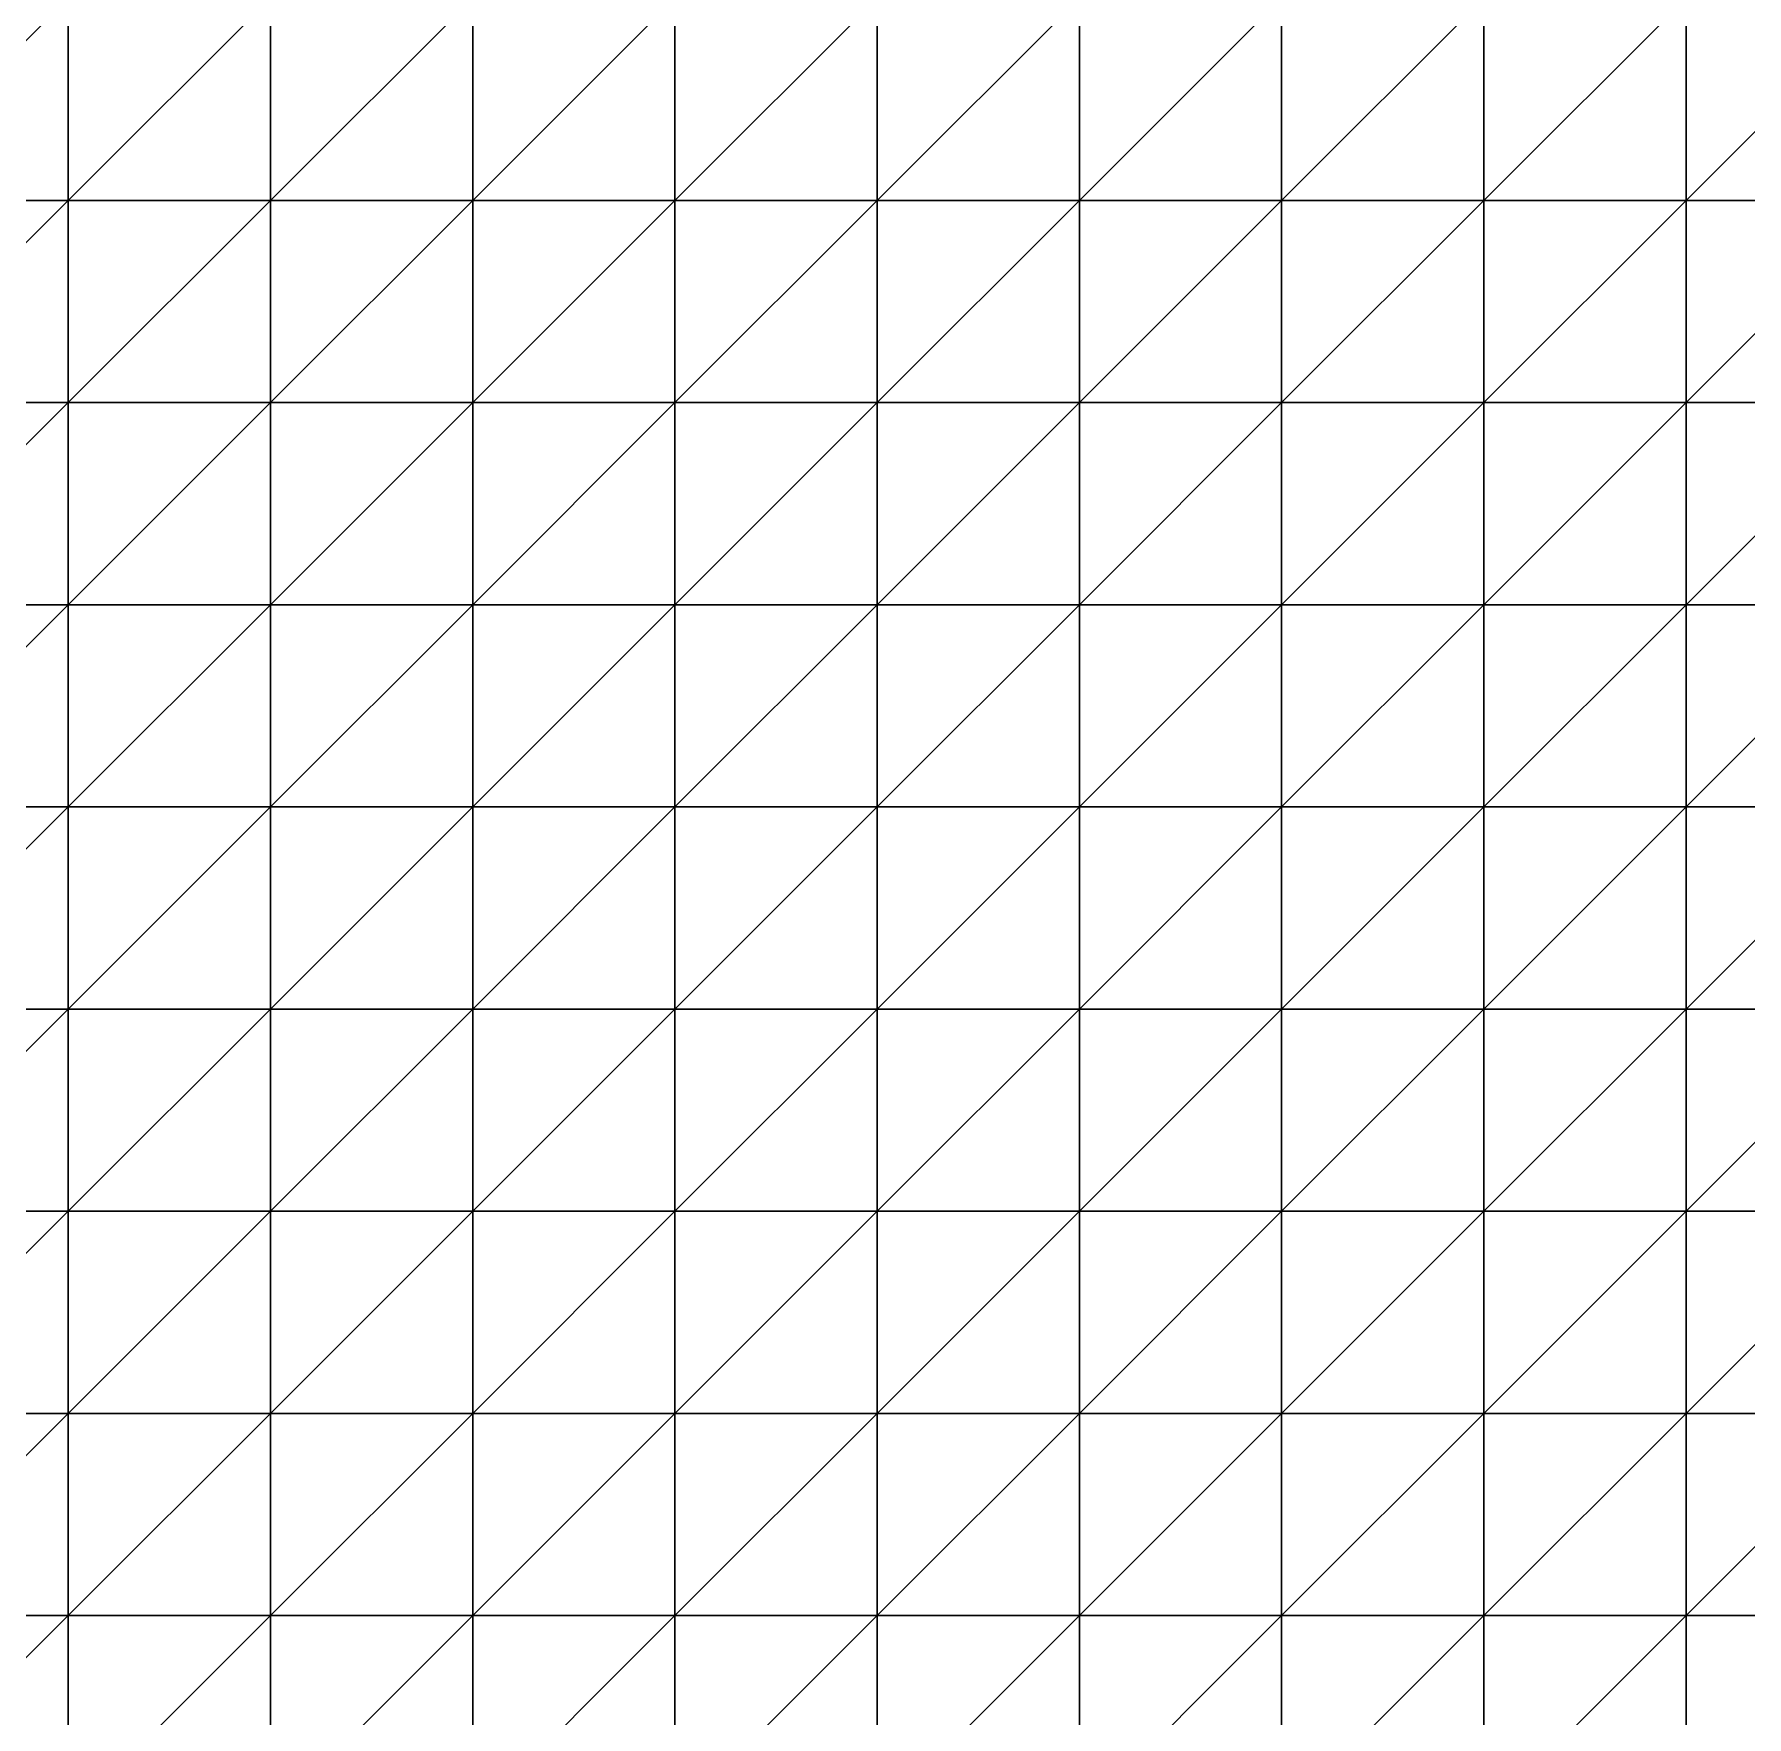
# Model space of a CAD drawing. Extents: x 292020 to 295740, y 4557680 to 4560040.
# Drawn here: x 293956.6 to 294126, y 4558790 to 4558956.4 of the extents above; entities that cross this region are included whole.
import ezdxf

# ---------------------------------------------------------------- set-up
doc = ezdxf.new("R2010")
doc.units = 0
doc.layers.add('RUN201_4_-_RUN201_NODOMAIN5_20X', color=7, linetype='CONTINUOUS')

msp = doc.modelspace()

# ---------------------------------------------------------------- linework, layer by layer
at = {"layer": 'RUN201_4_-_RUN201_NODOMAIN5_20X'}
for points in [[(293940, 4558960, 1800), (293940, 4558940, 1800), (293960, 4558960, 1800)], [(293960, 4558960, 1800), (293940, 4558940, 1800), (293960, 4558940, 1800)], [(293960, 4558960, 1940), (293940, 4558940, 1940), (293940, 4558960, 1940)], [(293960, 4558940, 1940), (293940, 4558940, 1940), (293960, 4558960, 1940)], [(293960, 4558960, 1800), (293960, 4558940, 1800), (293980, 4558960, 1800)], [(293980, 4558960, 1800), (293960, 4558940, 1800), (293980, 4558940, 1800)], [(293980, 4558960, 1940), (293960, 4558940, 1940), (293960, 4558960, 1940)], [(293980, 4558940, 1940), (293960, 4558940, 1940), (293980, 4558960, 1940)], [(293980, 4558960, 1800), (293980, 4558940, 1800), (294000, 4558960, 1800)], [(294000, 4558960, 1800), (293980, 4558940, 1800), (294000, 4558940, 1800)], [(294000, 4558960, 1940), (293980, 4558940, 1940), (293980, 4558960, 1940)], [(294000, 4558940, 1940), (293980, 4558940, 1940), (294000, 4558960, 1940)], [(294000, 4558960, 1800), (294000, 4558940, 1800), (294020, 4558960, 1800)], [(294020, 4558960, 1800), (294000, 4558940, 1800), (294020, 4558940, 1800)], [(294020, 4558960, 1940), (294000, 4558940, 1940), (294000, 4558960, 1940)], [(294020, 4558940, 1940), (294000, 4558940, 1940), (294020, 4558960, 1940)], [(294020, 4558960, 1800), (294020, 4558940, 1800), (294040, 4558960, 1800)], [(294040, 4558960, 1800), (294020, 4558940, 1800), (294040, 4558940, 1800)], [(294040, 4558960, 1940), (294020, 4558940, 1940), (294020, 4558960, 1940)], [(294040, 4558940, 1940), (294020, 4558940, 1940), (294040, 4558960, 1940)], [(294040, 4558960, 1800), (294040, 4558940, 1800), (294060, 4558960, 1800)], [(294060, 4558960, 1800), (294040, 4558940, 1800), (294060, 4558940, 1800)], [(294060, 4558960, 1940), (294040, 4558940, 1940), (294040, 4558960, 1940)], [(294060, 4558940, 1940), (294040, 4558940, 1940), (294060, 4558960, 1940)], [(294060, 4558960, 1800), (294060, 4558940, 1800), (294080, 4558960, 1800)], [(294080, 4558960, 1800), (294060, 4558940, 1800), (294080, 4558940, 1800)], [(294080, 4558960, 1940), (294060, 4558940, 1940), (294060, 4558960, 1940)], [(294080, 4558940, 1940), (294060, 4558940, 1940), (294080, 4558960, 1940)], [(294080, 4558960, 1800), (294080, 4558940, 1800), (294100, 4558960, 1800)], [(294100, 4558960, 1800), (294080, 4558940, 1800), (294100, 4558940, 1800)], [(294100, 4558960, 1940), (294080, 4558940, 1940), (294080, 4558960, 1940)], [(294100, 4558940, 1940), (294080, 4558940, 1940), (294100, 4558960, 1940)], [(294100, 4558960, 1800), (294100, 4558940, 1800), (294120, 4558960, 1800)], [(294120, 4558960, 1800), (294100, 4558940, 1800), (294120, 4558940, 1800)], [(294120, 4558960, 1940), (294100, 4558940, 1940), (294100, 4558960, 1940)], [(294120, 4558940, 1940), (294100, 4558940, 1940), (294120, 4558960, 1940)], [(294120, 4558960, 1800), (294120, 4558940, 1800), (294140, 4558960, 1800)], [(294140, 4558960, 1800), (294120, 4558940, 1800), (294140, 4558940, 1800)], [(294140, 4558960, 1940), (294120, 4558940, 1940), (294120, 4558960, 1940)], [(294140, 4558940, 1940), (294120, 4558940, 1940), (294140, 4558960, 1940)], [(293940, 4558940, 1800), (293940, 4558920, 1800), (293960, 4558940, 1800)], [(293960, 4558940, 1800), (293940, 4558920, 1800), (293960, 4558920, 1800)], [(293960, 4558940, 1940), (293940, 4558920, 1940), (293940, 4558940, 1940)], [(293960, 4558920, 1940), (293940, 4558920, 1940), (293960, 4558940, 1940)], [(293960, 4558940, 1800), (293960, 4558920, 1800), (293980, 4558940, 1800)], [(293980, 4558940, 1800), (293960, 4558920, 1800), (293980, 4558920, 1800)], [(293980, 4558940, 1940), (293960, 4558920, 1940), (293960, 4558940, 1940)], [(293980, 4558920, 1940), (293960, 4558920, 1940), (293980, 4558940, 1940)], [(293980, 4558940, 1800), (293980, 4558920, 1800), (294000, 4558940, 1800)], [(294000, 4558940, 1800), (293980, 4558920, 1800), (294000, 4558920, 1800)], [(294000, 4558940, 1940), (293980, 4558920, 1940), (293980, 4558940, 1940)], [(294000, 4558920, 1940), (293980, 4558920, 1940), (294000, 4558940, 1940)], [(294000, 4558940, 1800), (294000, 4558920, 1800), (294020, 4558940, 1800)], [(294020, 4558940, 1800), (294000, 4558920, 1800), (294020, 4558920, 1800)], [(294020, 4558940, 1940), (294000, 4558920, 1940), (294000, 4558940, 1940)], [(294020, 4558920, 1940), (294000, 4558920, 1940), (294020, 4558940, 1940)], [(294020, 4558920, 1800), (294020, 4558920, 1820), (294020, 4558940, 1800)], [(294020, 4558940, 1800), (294020, 4558920, 1820), (294020, 4558940, 1820)], [(294020, 4558940, 1800), (294020, 4558940, 1820), (294040, 4558940, 1800)], [(294040, 4558940, 1800), (294020, 4558940, 1820), (294040, 4558940, 1820)], [(294020, 4558940, 1820), (294020, 4558920, 1820), (294040, 4558940, 1820)], [(294040, 4558940, 1820), (294020, 4558920, 1820), (294040, 4558920, 1820)], [(294040, 4558940, 1940), (294020, 4558920, 1940), (294020, 4558940, 1940)], [(294040, 4558920, 1940), (294020, 4558920, 1940), (294040, 4558940, 1940)], [(294040, 4558940, 1800), (294040, 4558920, 1800), (294060, 4558940, 1800)], [(294060, 4558940, 1800), (294040, 4558920, 1800), (294060, 4558920, 1800)], [(294040, 4558940, 1800), (294040, 4558920, 1820), (294040, 4558920, 1800)], [(294040, 4558940, 1820), (294040, 4558920, 1820), (294040, 4558940, 1800)], [(294060, 4558940, 1940), (294040, 4558920, 1940), (294040, 4558940, 1940)], [(294060, 4558920, 1940), (294040, 4558920, 1940), (294060, 4558940, 1940)], [(294060, 4558940, 1800), (294060, 4558920, 1800), (294080, 4558940, 1800)], [(294080, 4558940, 1800), (294060, 4558920, 1800), (294080, 4558920, 1800)], [(294080, 4558940, 1940), (294060, 4558920, 1940), (294060, 4558940, 1940)], [(294080, 4558920, 1940), (294060, 4558920, 1940), (294080, 4558940, 1940)], [(294080, 4558920, 1800), (294080, 4558920, 1820), (294080, 4558940, 1800)], [(294080, 4558940, 1800), (294080, 4558920, 1820), (294080, 4558940, 1820)], [(294080, 4558940, 1800), (294080, 4558940, 1820), (294100, 4558940, 1800)], [(294100, 4558940, 1800), (294080, 4558940, 1820), (294100, 4558940, 1820)], [(294080, 4558940, 1820), (294080, 4558920, 1820), (294100, 4558940, 1820)], [(294100, 4558940, 1820), (294080, 4558920, 1820), (294100, 4558920, 1820)], [(294100, 4558940, 1940), (294080, 4558920, 1940), (294080, 4558940, 1940)], [(294100, 4558920, 1940), (294080, 4558920, 1940), (294100, 4558940, 1940)], [(294100, 4558940, 1800), (294100, 4558920, 1800), (294120, 4558940, 1800)], [(294120, 4558940, 1800), (294100, 4558920, 1800), (294120, 4558920, 1800)], [(294100, 4558940, 1800), (294100, 4558920, 1820), (294100, 4558920, 1800)], [(294100, 4558940, 1820), (294100, 4558920, 1820), (294100, 4558940, 1800)], [(294120, 4558940, 1940), (294100, 4558920, 1940), (294100, 4558940, 1940)], [(294120, 4558920, 1940), (294100, 4558920, 1940), (294120, 4558940, 1940)], [(294120, 4558940, 1800), (294120, 4558920, 1800), (294140, 4558940, 1800)], [(294140, 4558940, 1800), (294120, 4558920, 1800), (294140, 4558920, 1800)], [(294140, 4558940, 1940), (294120, 4558920, 1940), (294120, 4558940, 1940)], [(294140, 4558920, 1940), (294120, 4558920, 1940), (294140, 4558940, 1940)], [(293940, 4558920, 1780), (293940, 4558900, 1780), (293960, 4558920, 1780)], [(293960, 4558920, 1780), (293940, 4558900, 1780), (293960, 4558900, 1780)], [(293960, 4558920, 1780), (293940, 4558920, 1800), (293940, 4558920, 1780)], [(293960, 4558920, 1800), (293940, 4558920, 1800), (293960, 4558920, 1780)], [(293960, 4558920, 1940), (293940, 4558900, 1940), (293940, 4558920, 1940)], [(293960, 4558900, 1940), (293940, 4558900, 1940), (293960, 4558920, 1940)], [(293960, 4558920, 1780), (293960, 4558900, 1780), (293980, 4558920, 1780)], [(293980, 4558920, 1780), (293960, 4558900, 1780), (293980, 4558900, 1780)], [(293980, 4558920, 1780), (293960, 4558920, 1800), (293960, 4558920, 1780)], [(293980, 4558920, 1800), (293960, 4558920, 1800), (293980, 4558920, 1780)], [(293980, 4558920, 1940), (293960, 4558900, 1940), (293960, 4558920, 1940)], [(293980, 4558900, 1940), (293960, 4558900, 1940), (293980, 4558920, 1940)], [(293980, 4558900, 1780), (293980, 4558900, 1800), (293980, 4558920, 1780)], [(293980, 4558920, 1780), (293980, 4558900, 1800), (293980, 4558920, 1800)], [(293980, 4558920, 1800), (293980, 4558900, 1800), (294000, 4558920, 1800)], [(294000, 4558920, 1800), (293980, 4558900, 1800), (294000, 4558900, 1800)], [(294000, 4558920, 1940), (293980, 4558900, 1940), (293980, 4558920, 1940)], [(294000, 4558900, 1940), (293980, 4558900, 1940), (294000, 4558920, 1940)], [(294000, 4558920, 1800), (294000, 4558900, 1800), (294020, 4558920, 1800)], [(294020, 4558920, 1800), (294000, 4558900, 1800), (294020, 4558900, 1800)], [(294020, 4558920, 1940), (294000, 4558900, 1940), (294000, 4558920, 1940)], [(294020, 4558900, 1940), (294000, 4558900, 1940), (294020, 4558920, 1940)], [(294020, 4558920, 1800), (294020, 4558900, 1800), (294040, 4558920, 1800)], [(294040, 4558920, 1800), (294020, 4558900, 1800), (294040, 4558900, 1800)], [(294040, 4558920, 1800), (294020, 4558920, 1820), (294020, 4558920, 1800)], [(294040, 4558920, 1820), (294020, 4558920, 1820), (294040, 4558920, 1800)], [(294040, 4558920, 1940), (294020, 4558900, 1940), (294020, 4558920, 1940)], [(294040, 4558900, 1940), (294020, 4558900, 1940), (294040, 4558920, 1940)], [(294040, 4558920, 1800), (294040, 4558900, 1800), (294060, 4558920, 1800)], [(294060, 4558920, 1800), (294040, 4558900, 1800), (294060, 4558900, 1800)], [(294060, 4558920, 1940), (294040, 4558900, 1940), (294040, 4558920, 1940)], [(294060, 4558900, 1940), (294040, 4558900, 1940), (294060, 4558920, 1940)], [(294060, 4558920, 1800), (294060, 4558900, 1800), (294080, 4558920, 1800)], [(294080, 4558920, 1800), (294060, 4558900, 1800), (294080, 4558900, 1800)], [(294080, 4558920, 1940), (294060, 4558900, 1940), (294060, 4558920, 1940)], [(294080, 4558900, 1940), (294060, 4558900, 1940), (294080, 4558920, 1940)], [(294080, 4558920, 1800), (294080, 4558900, 1800), (294100, 4558920, 1800)], [(294100, 4558920, 1800), (294080, 4558900, 1800), (294100, 4558900, 1800)], [(294100, 4558920, 1800), (294080, 4558920, 1820), (294080, 4558920, 1800)], [(294100, 4558920, 1820), (294080, 4558920, 1820), (294100, 4558920, 1800)], [(294100, 4558920, 1940), (294080, 4558900, 1940), (294080, 4558920, 1940)], [(294100, 4558900, 1940), (294080, 4558900, 1940), (294100, 4558920, 1940)], [(294100, 4558920, 1800), (294100, 4558900, 1800), (294120, 4558920, 1800)], [(294120, 4558920, 1800), (294100, 4558900, 1800), (294120, 4558900, 1800)], [(294120, 4558920, 1940), (294100, 4558900, 1940), (294100, 4558920, 1940)], [(294120, 4558900, 1940), (294100, 4558900, 1940), (294120, 4558920, 1940)], [(294120, 4558920, 1800), (294120, 4558900, 1800), (294140, 4558920, 1800)], [(294140, 4558920, 1800), (294120, 4558900, 1800), (294140, 4558900, 1800)], [(294140, 4558920, 1940), (294120, 4558900, 1940), (294120, 4558920, 1940)], [(294140, 4558900, 1940), (294120, 4558900, 1940), (294140, 4558920, 1940)], [(293940, 4558900, 1780), (293940, 4558880, 1780), (293960, 4558900, 1780)], [(293960, 4558900, 1780), (293940, 4558880, 1780), (293960, 4558880, 1780)], [(293960, 4558900, 1940), (293940, 4558880, 1940), (293940, 4558900, 1940)], [(293960, 4558880, 1940), (293940, 4558880, 1940), (293960, 4558900, 1940)], [(293960, 4558900, 1780), (293960, 4558880, 1780), (293980, 4558900, 1780)], [(293980, 4558900, 1780), (293960, 4558880, 1780), (293980, 4558880, 1780)], [(293980, 4558900, 1940), (293960, 4558880, 1940), (293960, 4558900, 1940)], [(293980, 4558880, 1940), (293960, 4558880, 1940), (293980, 4558900, 1940)], [(293980, 4558900, 1780), (293980, 4558880, 1780), (294000, 4558900, 1780)], [(294000, 4558900, 1780), (293980, 4558880, 1780), (294000, 4558880, 1780)], [(294000, 4558900, 1780), (293980, 4558900, 1800), (293980, 4558900, 1780)], [(294000, 4558900, 1800), (293980, 4558900, 1800), (294000, 4558900, 1780)], [(294000, 4558900, 1940), (293980, 4558880, 1940), (293980, 4558900, 1940)], [(294000, 4558880, 1940), (293980, 4558880, 1940), (294000, 4558900, 1940)], [(294000, 4558880, 1780), (294000, 4558880, 1800), (294000, 4558900, 1780)], [(294000, 4558900, 1780), (294000, 4558880, 1800), (294000, 4558900, 1800)], [(294000, 4558900, 1800), (294000, 4558880, 1800), (294020, 4558900, 1800)], [(294020, 4558900, 1800), (294000, 4558880, 1800), (294020, 4558880, 1800)], [(294020, 4558900, 1940), (294000, 4558880, 1940), (294000, 4558900, 1940)], [(294020, 4558880, 1940), (294000, 4558880, 1940), (294020, 4558900, 1940)], [(294020, 4558900, 1800), (294020, 4558880, 1800), (294040, 4558900, 1800)], [(294040, 4558900, 1800), (294020, 4558880, 1800), (294040, 4558880, 1800)], [(294040, 4558900, 1940), (294020, 4558880, 1940), (294020, 4558900, 1940)], [(294040, 4558880, 1940), (294020, 4558880, 1940), (294040, 4558900, 1940)], [(294040, 4558880, 1800), (294040, 4558880, 1820), (294040, 4558900, 1800)], [(294040, 4558900, 1800), (294040, 4558880, 1820), (294040, 4558900, 1820)], [(294040, 4558900, 1800), (294040, 4558900, 1820), (294060, 4558900, 1800)], [(294060, 4558900, 1800), (294040, 4558900, 1820), (294060, 4558900, 1820)], [(294040, 4558900, 1820), (294040, 4558880, 1820), (294060, 4558900, 1820)], [(294060, 4558900, 1820), (294040, 4558880, 1820), (294060, 4558880, 1820)], [(294060, 4558900, 1940), (294040, 4558880, 1940), (294040, 4558900, 1940)], [(294060, 4558880, 1940), (294040, 4558880, 1940), (294060, 4558900, 1940)], [(294060, 4558900, 1800), (294060, 4558900, 1820), (294080, 4558900, 1800)], [(294080, 4558900, 1800), (294060, 4558900, 1820), (294080, 4558900, 1820)], [(294060, 4558900, 1820), (294060, 4558880, 1820), (294080, 4558900, 1820)], [(294080, 4558900, 1820), (294060, 4558880, 1820), (294080, 4558880, 1820)], [(294080, 4558900, 1940), (294060, 4558880, 1940), (294060, 4558900, 1940)], [(294080, 4558880, 1940), (294060, 4558880, 1940), (294080, 4558900, 1940)], [(294080, 4558900, 1800), (294080, 4558900, 1820), (294100, 4558900, 1800)], [(294100, 4558900, 1800), (294080, 4558900, 1820), (294100, 4558900, 1820)], [(294080, 4558900, 1820), (294080, 4558880, 1820), (294100, 4558900, 1820)], [(294100, 4558900, 1820), (294080, 4558880, 1820), (294100, 4558880, 1820)], [(294100, 4558900, 1940), (294080, 4558880, 1940), (294080, 4558900, 1940)], [(294100, 4558880, 1940), (294080, 4558880, 1940), (294100, 4558900, 1940)], [(294100, 4558900, 1800), (294100, 4558880, 1800), (294120, 4558900, 1800)], [(294120, 4558900, 1800), (294100, 4558880, 1800), (294120, 4558880, 1800)], [(294100, 4558900, 1800), (294100, 4558880, 1820), (294100, 4558880, 1800)], [(294100, 4558900, 1820), (294100, 4558880, 1820), (294100, 4558900, 1800)], [(294120, 4558900, 1940), (294100, 4558880, 1940), (294100, 4558900, 1940)], [(294120, 4558880, 1940), (294100, 4558880, 1940), (294120, 4558900, 1940)], [(294120, 4558900, 1800), (294120, 4558880, 1800), (294140, 4558900, 1800)], [(294140, 4558900, 1800), (294120, 4558880, 1800), (294140, 4558880, 1800)], [(294140, 4558900, 1940), (294120, 4558880, 1940), (294120, 4558900, 1940)], [(294140, 4558880, 1940), (294120, 4558880, 1940), (294140, 4558900, 1940)], [(293940, 4558880, 1780), (293940, 4558860, 1780), (293960, 4558880, 1780)], [(293960, 4558880, 1780), (293940, 4558860, 1780), (293960, 4558860, 1780)], [(293960, 4558880, 1940), (293940, 4558860, 1940), (293940, 4558880, 1940)], [(293960, 4558860, 1940), (293940, 4558860, 1940), (293960, 4558880, 1940)], [(293960, 4558880, 1780), (293960, 4558860, 1780), (293980, 4558880, 1780)], [(293980, 4558880, 1780), (293960, 4558860, 1780), (293980, 4558860, 1780)], [(293980, 4558880, 1940), (293960, 4558860, 1940), (293960, 4558880, 1940)], [(293980, 4558860, 1940), (293960, 4558860, 1940), (293980, 4558880, 1940)], [(293980, 4558880, 1780), (293980, 4558860, 1780), (294000, 4558880, 1780)], [(294000, 4558880, 1780), (293980, 4558860, 1780), (294000, 4558860, 1780)], [(294000, 4558880, 1940), (293980, 4558860, 1940), (293980, 4558880, 1940)], [(294000, 4558860, 1940), (293980, 4558860, 1940), (294000, 4558880, 1940)], [(294000, 4558880, 1780), (294000, 4558860, 1780), (294020, 4558880, 1780)], [(294020, 4558880, 1780), (294000, 4558860, 1780), (294020, 4558860, 1780)], [(294020, 4558880, 1780), (294000, 4558880, 1800), (294000, 4558880, 1780)], [(294020, 4558880, 1800), (294000, 4558880, 1800), (294020, 4558880, 1780)], [(294020, 4558880, 1940), (294000, 4558860, 1940), (294000, 4558880, 1940)], [(294020, 4558860, 1940), (294000, 4558860, 1940), (294020, 4558880, 1940)], [(294020, 4558860, 1780), (294020, 4558860, 1800), (294020, 4558880, 1780)], [(294020, 4558880, 1780), (294020, 4558860, 1800), (294020, 4558880, 1800)], [(294020, 4558880, 1800), (294020, 4558860, 1800), (294040, 4558880, 1800)], [(294040, 4558880, 1800), (294020, 4558860, 1800), (294040, 4558860, 1800)], [(294040, 4558880, 1940), (294020, 4558860, 1940), (294020, 4558880, 1940)], [(294040, 4558860, 1940), (294020, 4558860, 1940), (294040, 4558880, 1940)], [(294040, 4558860, 1800), (294040, 4558860, 1820), (294040, 4558880, 1800)], [(294040, 4558880, 1800), (294040, 4558860, 1820), (294040, 4558880, 1820)], [(294040, 4558880, 1820), (294040, 4558860, 1820), (294060, 4558880, 1820)], [(294060, 4558880, 1820), (294040, 4558860, 1820), (294060, 4558860, 1820)], [(294060, 4558880, 1940), (294040, 4558860, 1940), (294040, 4558880, 1940)], [(294060, 4558860, 1940), (294040, 4558860, 1940), (294060, 4558880, 1940)], [(294060, 4558880, 1820), (294060, 4558860, 1820), (294080, 4558880, 1820)], [(294080, 4558880, 1820), (294060, 4558860, 1820), (294080, 4558860, 1820)], [(294080, 4558880, 1940), (294060, 4558860, 1940), (294060, 4558880, 1940)], [(294080, 4558860, 1940), (294060, 4558860, 1940), (294080, 4558880, 1940)], [(294080, 4558860, 1820), (294080, 4558860, 1840), (294080, 4558880, 1820)], [(294080, 4558880, 1820), (294080, 4558860, 1840), (294080, 4558880, 1840)], [(294080, 4558880, 1820), (294080, 4558880, 1840), (294100, 4558880, 1820)], [(294100, 4558880, 1820), (294080, 4558880, 1840), (294100, 4558880, 1840)], [(294080, 4558880, 1840), (294080, 4558860, 1840), (294100, 4558880, 1840)], [(294100, 4558880, 1840), (294080, 4558860, 1840), (294100, 4558860, 1840)], [(294100, 4558880, 1940), (294080, 4558860, 1940), (294080, 4558880, 1940)], [(294100, 4558860, 1940), (294080, 4558860, 1940), (294100, 4558880, 1940)], [(294100, 4558880, 1800), (294100, 4558880, 1820), (294120, 4558880, 1800)], [(294120, 4558880, 1800), (294100, 4558880, 1820), (294120, 4558880, 1820)], [(294100, 4558880, 1820), (294100, 4558860, 1820), (294120, 4558880, 1820)], [(294120, 4558880, 1820), (294100, 4558860, 1820), (294120, 4558860, 1820)], [(294100, 4558880, 1820), (294100, 4558860, 1840), (294100, 4558860, 1820)], [(294100, 4558880, 1840), (294100, 4558860, 1840), (294100, 4558880, 1820)], [(294120, 4558880, 1940), (294100, 4558860, 1940), (294100, 4558880, 1940)], [(294120, 4558860, 1940), (294100, 4558860, 1940), (294120, 4558880, 1940)], [(294120, 4558880, 1800), (294120, 4558860, 1800), (294140, 4558880, 1800)], [(294140, 4558880, 1800), (294120, 4558860, 1800), (294140, 4558860, 1800)], [(294120, 4558880, 1800), (294120, 4558860, 1820), (294120, 4558860, 1800)], [(294120, 4558880, 1820), (294120, 4558860, 1820), (294120, 4558880, 1800)], [(294140, 4558880, 1940), (294120, 4558860, 1940), (294120, 4558880, 1940)], [(294140, 4558860, 1940), (294120, 4558860, 1940), (294140, 4558880, 1940)], [(293940, 4558860, 1780), (293940, 4558840, 1780), (293960, 4558860, 1780)], [(293960, 4558860, 1780), (293940, 4558840, 1780), (293960, 4558840, 1780)], [(293960, 4558860, 1940), (293940, 4558840, 1940), (293940, 4558860, 1940)], [(293960, 4558840, 1940), (293940, 4558840, 1940), (293960, 4558860, 1940)], [(293960, 4558860, 1780), (293960, 4558840, 1780), (293980, 4558860, 1780)], [(293980, 4558860, 1780), (293960, 4558840, 1780), (293980, 4558840, 1780)], [(293980, 4558860, 1940), (293960, 4558840, 1940), (293960, 4558860, 1940)], [(293980, 4558840, 1940), (293960, 4558840, 1940), (293980, 4558860, 1940)], [(293980, 4558860, 1780), (293980, 4558840, 1780), (294000, 4558860, 1780)], [(294000, 4558860, 1780), (293980, 4558840, 1780), (294000, 4558840, 1780)], [(294000, 4558860, 1940), (293980, 4558840, 1940), (293980, 4558860, 1940)], [(294000, 4558840, 1940), (293980, 4558840, 1940), (294000, 4558860, 1940)], [(294000, 4558840, 1780), (294000, 4558840, 1800), (294000, 4558860, 1780)], [(294000, 4558860, 1780), (294000, 4558840, 1800), (294000, 4558860, 1800)], [(294000, 4558860, 1780), (294000, 4558860, 1800), (294020, 4558860, 1780)], [(294020, 4558860, 1780), (294000, 4558860, 1800), (294020, 4558860, 1800)], [(294000, 4558860, 1800), (294000, 4558840, 1800), (294020, 4558860, 1800)], [(294020, 4558860, 1800), (294000, 4558840, 1800), (294020, 4558840, 1800)], [(294020, 4558860, 1940), (294000, 4558840, 1940), (294000, 4558860, 1940)], [(294020, 4558840, 1940), (294000, 4558840, 1940), (294020, 4558860, 1940)], [(294020, 4558840, 1800), (294020, 4558840, 1820), (294020, 4558860, 1800)], [(294020, 4558860, 1800), (294020, 4558840, 1820), (294020, 4558860, 1820)], [(294020, 4558860, 1800), (294020, 4558860, 1820), (294040, 4558860, 1800)], [(294040, 4558860, 1800), (294020, 4558860, 1820), (294040, 4558860, 1820)], [(294020, 4558860, 1820), (294020, 4558840, 1820), (294040, 4558860, 1820)], [(294040, 4558860, 1820), (294020, 4558840, 1820), (294040, 4558840, 1820)], [(294040, 4558860, 1940), (294020, 4558840, 1940), (294020, 4558860, 1940)], [(294040, 4558840, 1940), (294020, 4558840, 1940), (294040, 4558860, 1940)], [(294040, 4558860, 1820), (294040, 4558840, 1820), (294060, 4558860, 1820)], [(294060, 4558860, 1820), (294040, 4558840, 1820), (294060, 4558840, 1820)], [(294060, 4558860, 1940), (294040, 4558840, 1940), (294040, 4558860, 1940)], [(294060, 4558840, 1940), (294040, 4558840, 1940), (294060, 4558860, 1940)], [(294060, 4558840, 1820), (294060, 4558840, 1840), (294060, 4558860, 1820)], [(294060, 4558860, 1820), (294060, 4558840, 1840), (294060, 4558860, 1840)], [(294060, 4558860, 1820), (294060, 4558860, 1840), (294080, 4558860, 1820)], [(294080, 4558860, 1820), (294060, 4558860, 1840), (294080, 4558860, 1840)], [(294060, 4558860, 1840), (294060, 4558840, 1840), (294080, 4558860, 1840)], [(294080, 4558860, 1840), (294060, 4558840, 1840), (294080, 4558840, 1840)], [(294080, 4558860, 1940), (294060, 4558840, 1940), (294060, 4558860, 1940)], [(294080, 4558840, 1940), (294060, 4558840, 1940), (294080, 4558860, 1940)], [(294080, 4558860, 1820), (294080, 4558840, 1820), (294100, 4558860, 1820)], [(294100, 4558860, 1820), (294080, 4558840, 1820), (294100, 4558840, 1820)], [(294100, 4558860, 1820), (294080, 4558860, 1840), (294080, 4558860, 1820)], [(294100, 4558860, 1840), (294080, 4558860, 1840), (294100, 4558860, 1820)], [(294080, 4558860, 1820), (294080, 4558840, 1840), (294080, 4558840, 1820)], [(294080, 4558860, 1840), (294080, 4558840, 1840), (294080, 4558860, 1820)], [(294100, 4558860, 1940), (294080, 4558840, 1940), (294080, 4558860, 1940)], [(294100, 4558840, 1940), (294080, 4558840, 1940), (294100, 4558860, 1940)], [(294100, 4558860, 1800), (294100, 4558840, 1800), (294120, 4558860, 1800)], [(294120, 4558860, 1800), (294100, 4558840, 1800), (294120, 4558840, 1800)], [(294120, 4558860, 1800), (294100, 4558860, 1820), (294100, 4558860, 1800)], [(294120, 4558860, 1820), (294100, 4558860, 1820), (294120, 4558860, 1800)], [(294100, 4558860, 1800), (294100, 4558840, 1820), (294100, 4558840, 1800)], [(294100, 4558860, 1820), (294100, 4558840, 1820), (294100, 4558860, 1800)], [(294120, 4558860, 1940), (294100, 4558840, 1940), (294100, 4558860, 1940)], [(294120, 4558840, 1940), (294100, 4558840, 1940), (294120, 4558860, 1940)], [(294120, 4558860, 1800), (294120, 4558840, 1800), (294140, 4558860, 1800)], [(294140, 4558860, 1800), (294120, 4558840, 1800), (294140, 4558840, 1800)], [(294140, 4558860, 1940), (294120, 4558840, 1940), (294120, 4558860, 1940)], [(294140, 4558840, 1940), (294120, 4558840, 1940), (294140, 4558860, 1940)], [(293940, 4558840, 1780), (293940, 4558840, 1800), (293960, 4558840, 1780)], [(293960, 4558840, 1780), (293940, 4558840, 1800), (293960, 4558840, 1800)], [(293940, 4558840, 1800), (293940, 4558820, 1800), (293960, 4558840, 1800)], [(293960, 4558840, 1800), (293940, 4558820, 1800), (293960, 4558820, 1800)], [(293960, 4558840, 1940), (293940, 4558820, 1940), (293940, 4558840, 1940)], [(293960, 4558820, 1940), (293940, 4558820, 1940), (293960, 4558840, 1940)], [(293960, 4558840, 1780), (293960, 4558840, 1800), (293980, 4558840, 1780)], [(293980, 4558840, 1780), (293960, 4558840, 1800), (293980, 4558840, 1800)], [(293960, 4558840, 1800), (293960, 4558820, 1800), (293980, 4558840, 1800)], [(293980, 4558840, 1800), (293960, 4558820, 1800), (293980, 4558820, 1800)], [(293980, 4558840, 1940), (293960, 4558820, 1940), (293960, 4558840, 1940)], [(293980, 4558820, 1940), (293960, 4558820, 1940), (293980, 4558840, 1940)], [(293980, 4558840, 1780), (293980, 4558840, 1800), (294000, 4558840, 1780)], [(294000, 4558840, 1780), (293980, 4558840, 1800), (294000, 4558840, 1800)], [(293980, 4558840, 1800), (293980, 4558820, 1800), (294000, 4558840, 1800)], [(294000, 4558840, 1800), (293980, 4558820, 1800), (294000, 4558820, 1800)], [(294000, 4558840, 1940), (293980, 4558820, 1940), (293980, 4558840, 1940)], [(294000, 4558820, 1940), (293980, 4558820, 1940), (294000, 4558840, 1940)], [(294000, 4558820, 1800), (294000, 4558820, 1820), (294000, 4558840, 1800)], [(294000, 4558840, 1800), (294000, 4558820, 1820), (294000, 4558840, 1820)], [(294000, 4558840, 1800), (294000, 4558840, 1820), (294020, 4558840, 1800)], [(294020, 4558840, 1800), (294000, 4558840, 1820), (294020, 4558840, 1820)], [(294000, 4558840, 1820), (294000, 4558820, 1820), (294020, 4558840, 1820)], [(294020, 4558840, 1820), (294000, 4558820, 1820), (294020, 4558820, 1820)], [(294020, 4558840, 1940), (294000, 4558820, 1940), (294000, 4558840, 1940)], [(294020, 4558820, 1940), (294000, 4558820, 1940), (294020, 4558840, 1940)], [(294020, 4558840, 1820), (294020, 4558820, 1820), (294040, 4558840, 1820)], [(294040, 4558840, 1820), (294020, 4558820, 1820), (294040, 4558820, 1820)], [(294040, 4558840, 1940), (294020, 4558820, 1940), (294020, 4558840, 1940)], [(294040, 4558820, 1940), (294020, 4558820, 1940), (294040, 4558840, 1940)], [(294040, 4558820, 1820), (294040, 4558820, 1840), (294040, 4558840, 1820)], [(294040, 4558840, 1820), (294040, 4558820, 1840), (294040, 4558840, 1840)], [(294040, 4558840, 1820), (294040, 4558840, 1840), (294060, 4558840, 1820)], [(294060, 4558840, 1820), (294040, 4558840, 1840), (294060, 4558840, 1840)], [(294040, 4558840, 1840), (294040, 4558820, 1840), (294060, 4558840, 1840)], [(294060, 4558840, 1840), (294040, 4558820, 1840), (294060, 4558820, 1840)], [(294060, 4558840, 1940), (294040, 4558820, 1940), (294040, 4558840, 1940)], [(294060, 4558820, 1940), (294040, 4558820, 1940), (294060, 4558840, 1940)], [(294060, 4558840, 1840), (294060, 4558820, 1840), (294080, 4558840, 1840)], [(294080, 4558840, 1840), (294060, 4558820, 1840), (294080, 4558820, 1840)], [(294080, 4558840, 1940), (294060, 4558820, 1940), (294060, 4558840, 1940)], [(294080, 4558820, 1940), (294060, 4558820, 1940), (294080, 4558840, 1940)], [(294080, 4558840, 1820), (294080, 4558840, 1840), (294100, 4558840, 1820)], [(294100, 4558840, 1820), (294080, 4558840, 1840), (294100, 4558840, 1840)], [(294080, 4558840, 1840), (294080, 4558820, 1840), (294100, 4558840, 1840)], [(294100, 4558840, 1840), (294080, 4558820, 1840), (294100, 4558820, 1840)], [(294100, 4558840, 1940), (294080, 4558820, 1940), (294080, 4558840, 1940)], [(294100, 4558820, 1940), (294080, 4558820, 1940), (294100, 4558840, 1940)], [(294100, 4558840, 1800), (294100, 4558840, 1820), (294120, 4558840, 1800)], [(294120, 4558840, 1800), (294100, 4558840, 1820), (294120, 4558840, 1820)], [(294100, 4558840, 1820), (294100, 4558820, 1820), (294120, 4558840, 1820)], [(294120, 4558840, 1820), (294100, 4558820, 1820), (294120, 4558820, 1820)], [(294100, 4558840, 1820), (294100, 4558820, 1840), (294100, 4558820, 1820)], [(294100, 4558840, 1840), (294100, 4558820, 1840), (294100, 4558840, 1820)], [(294120, 4558840, 1940), (294100, 4558820, 1940), (294100, 4558840, 1940)], [(294120, 4558820, 1940), (294100, 4558820, 1940), (294120, 4558840, 1940)], [(294120, 4558840, 1800), (294120, 4558820, 1800), (294140, 4558840, 1800)], [(294140, 4558840, 1800), (294120, 4558820, 1800), (294140, 4558820, 1800)], [(294120, 4558840, 1800), (294120, 4558820, 1820), (294120, 4558820, 1800)], [(294120, 4558840, 1820), (294120, 4558820, 1820), (294120, 4558840, 1800)], [(294140, 4558840, 1940), (294120, 4558820, 1940), (294120, 4558840, 1940)], [(294140, 4558820, 1940), (294120, 4558820, 1940), (294140, 4558840, 1940)], [(293940, 4558820, 1800), (293940, 4558800, 1800), (293960, 4558820, 1800)], [(293960, 4558820, 1800), (293940, 4558800, 1800), (293960, 4558800, 1800)], [(293960, 4558820, 1940), (293940, 4558800, 1940), (293940, 4558820, 1940)], [(293960, 4558800, 1940), (293940, 4558800, 1940), (293960, 4558820, 1940)], [(293960, 4558820, 1800), (293960, 4558800, 1800), (293980, 4558820, 1800)], [(293980, 4558820, 1800), (293960, 4558800, 1800), (293980, 4558800, 1800)], [(293980, 4558820, 1940), (293960, 4558800, 1940), (293960, 4558820, 1940)], [(293980, 4558800, 1940), (293960, 4558800, 1940), (293980, 4558820, 1940)], [(293980, 4558820, 1800), (293980, 4558800, 1800), (294000, 4558820, 1800)], [(294000, 4558820, 1800), (293980, 4558800, 1800), (294000, 4558800, 1800)], [(294000, 4558820, 1940), (293980, 4558800, 1940), (293980, 4558820, 1940)], [(294000, 4558800, 1940), (293980, 4558800, 1940), (294000, 4558820, 1940)], [(294000, 4558820, 1800), (294000, 4558800, 1800), (294020, 4558820, 1800)], [(294020, 4558820, 1800), (294000, 4558800, 1800), (294020, 4558800, 1800)], [(294020, 4558820, 1800), (294000, 4558820, 1820), (294000, 4558820, 1800)], [(294020, 4558820, 1820), (294000, 4558820, 1820), (294020, 4558820, 1800)], [(294020, 4558820, 1940), (294000, 4558800, 1940), (294000, 4558820, 1940)], [(294020, 4558800, 1940), (294000, 4558800, 1940), (294020, 4558820, 1940)], [(294020, 4558820, 1800), (294020, 4558800, 1800), (294040, 4558820, 1800)], [(294040, 4558820, 1800), (294020, 4558800, 1800), (294040, 4558800, 1800)], [(294040, 4558820, 1800), (294020, 4558820, 1820), (294020, 4558820, 1800)], [(294040, 4558820, 1820), (294020, 4558820, 1820), (294040, 4558820, 1800)], [(294040, 4558820, 1940), (294020, 4558800, 1940), (294020, 4558820, 1940)], [(294040, 4558800, 1940), (294020, 4558800, 1940), (294040, 4558820, 1940)], [(294040, 4558800, 1800), (294040, 4558800, 1820), (294040, 4558820, 1800)], [(294040, 4558820, 1800), (294040, 4558800, 1820), (294040, 4558820, 1820)], [(294040, 4558820, 1820), (294040, 4558800, 1820), (294060, 4558820, 1820)], [(294060, 4558820, 1820), (294040, 4558800, 1820), (294060, 4558800, 1820)], [(294060, 4558820, 1820), (294040, 4558820, 1840), (294040, 4558820, 1820)], [(294060, 4558820, 1840), (294040, 4558820, 1840), (294060, 4558820, 1820)], [(294060, 4558820, 1940), (294040, 4558800, 1940), (294040, 4558820, 1940)], [(294060, 4558800, 1940), (294040, 4558800, 1940), (294060, 4558820, 1940)], [(294060, 4558820, 1820), (294060, 4558800, 1820), (294080, 4558820, 1820)], [(294080, 4558820, 1820), (294060, 4558800, 1820), (294080, 4558800, 1820)], [(294080, 4558820, 1820), (294060, 4558820, 1840), (294060, 4558820, 1820)], [(294080, 4558820, 1840), (294060, 4558820, 1840), (294080, 4558820, 1820)], [(294080, 4558820, 1940), (294060, 4558800, 1940), (294060, 4558820, 1940)], [(294080, 4558800, 1940), (294060, 4558800, 1940), (294080, 4558820, 1940)], [(294080, 4558820, 1820), (294080, 4558800, 1820), (294100, 4558820, 1820)], [(294100, 4558820, 1820), (294080, 4558800, 1820), (294100, 4558800, 1820)], [(294100, 4558820, 1820), (294080, 4558820, 1840), (294080, 4558820, 1820)], [(294100, 4558820, 1840), (294080, 4558820, 1840), (294100, 4558820, 1820)], [(294100, 4558820, 1940), (294080, 4558800, 1940), (294080, 4558820, 1940)], [(294100, 4558800, 1940), (294080, 4558800, 1940), (294100, 4558820, 1940)], [(294100, 4558820, 1800), (294100, 4558800, 1800), (294120, 4558820, 1800)], [(294120, 4558820, 1800), (294100, 4558800, 1800), (294120, 4558800, 1800)], [(294120, 4558820, 1800), (294100, 4558820, 1820), (294100, 4558820, 1800)], [(294120, 4558820, 1820), (294100, 4558820, 1820), (294120, 4558820, 1800)], [(294100, 4558820, 1800), (294100, 4558800, 1820), (294100, 4558800, 1800)], [(294100, 4558820, 1820), (294100, 4558800, 1820), (294100, 4558820, 1800)], [(294120, 4558820, 1940), (294100, 4558800, 1940), (294100, 4558820, 1940)], [(294120, 4558800, 1940), (294100, 4558800, 1940), (294120, 4558820, 1940)], [(294120, 4558820, 1800), (294120, 4558800, 1800), (294140, 4558820, 1800)], [(294140, 4558820, 1800), (294120, 4558800, 1800), (294140, 4558800, 1800)], [(294140, 4558820, 1940), (294120, 4558800, 1940), (294120, 4558820, 1940)], [(294140, 4558800, 1940), (294120, 4558800, 1940), (294140, 4558820, 1940)], [(293940, 4558800, 1800), (293940, 4558780, 1800), (293960, 4558800, 1800)], [(293960, 4558800, 1800), (293940, 4558780, 1800), (293960, 4558780, 1800)], [(293960, 4558800, 1940), (293940, 4558780, 1940), (293940, 4558800, 1940)], [(293960, 4558780, 1940), (293940, 4558780, 1940), (293960, 4558800, 1940)], [(293960, 4558800, 1800), (293960, 4558780, 1800), (293980, 4558800, 1800)], [(293980, 4558800, 1800), (293960, 4558780, 1800), (293980, 4558780, 1800)], [(293980, 4558800, 1940), (293960, 4558780, 1940), (293960, 4558800, 1940)], [(293980, 4558780, 1940), (293960, 4558780, 1940), (293980, 4558800, 1940)], [(293980, 4558800, 1800), (293980, 4558780, 1800), (294000, 4558800, 1800)], [(294000, 4558800, 1800), (293980, 4558780, 1800), (294000, 4558780, 1800)], [(294000, 4558800, 1940), (293980, 4558780, 1940), (293980, 4558800, 1940)], [(294000, 4558780, 1940), (293980, 4558780, 1940), (294000, 4558800, 1940)], [(294000, 4558800, 1800), (294000, 4558780, 1800), (294020, 4558800, 1800)], [(294020, 4558800, 1800), (294000, 4558780, 1800), (294020, 4558780, 1800)], [(294020, 4558800, 1940), (294000, 4558780, 1940), (294000, 4558800, 1940)], [(294020, 4558780, 1940), (294000, 4558780, 1940), (294020, 4558800, 1940)], [(294020, 4558800, 1800), (294020, 4558780, 1800), (294040, 4558800, 1800)], [(294040, 4558800, 1800), (294020, 4558780, 1800), (294040, 4558780, 1800)], [(294040, 4558800, 1940), (294020, 4558780, 1940), (294020, 4558800, 1940)], [(294040, 4558780, 1940), (294020, 4558780, 1940), (294040, 4558800, 1940)], [(294040, 4558800, 1800), (294040, 4558780, 1800), (294060, 4558800, 1800)], [(294060, 4558800, 1800), (294040, 4558780, 1800), (294060, 4558780, 1800)], [(294060, 4558800, 1800), (294040, 4558800, 1820), (294040, 4558800, 1800)], [(294060, 4558800, 1820), (294040, 4558800, 1820), (294060, 4558800, 1800)], [(294060, 4558800, 1940), (294040, 4558780, 1940), (294040, 4558800, 1940)], [(294060, 4558780, 1940), (294040, 4558780, 1940), (294060, 4558800, 1940)], [(294060, 4558800, 1800), (294060, 4558780, 1800), (294080, 4558800, 1800)], [(294080, 4558800, 1800), (294060, 4558780, 1800), (294080, 4558780, 1800)], [(294080, 4558800, 1800), (294060, 4558800, 1820), (294060, 4558800, 1800)], [(294080, 4558800, 1820), (294060, 4558800, 1820), (294080, 4558800, 1800)], [(294080, 4558800, 1940), (294060, 4558780, 1940), (294060, 4558800, 1940)], [(294080, 4558780, 1940), (294060, 4558780, 1940), (294080, 4558800, 1940)], [(294080, 4558800, 1800), (294080, 4558780, 1800), (294100, 4558800, 1800)], [(294100, 4558800, 1800), (294080, 4558780, 1800), (294100, 4558780, 1800)], [(294100, 4558800, 1800), (294080, 4558800, 1820), (294080, 4558800, 1800)], [(294100, 4558800, 1820), (294080, 4558800, 1820), (294100, 4558800, 1800)], [(294100, 4558800, 1940), (294080, 4558780, 1940), (294080, 4558800, 1940)], [(294100, 4558780, 1940), (294080, 4558780, 1940), (294100, 4558800, 1940)], [(294100, 4558800, 1800), (294100, 4558780, 1800), (294120, 4558800, 1800)], [(294120, 4558800, 1800), (294100, 4558780, 1800), (294120, 4558780, 1800)], [(294120, 4558800, 1940), (294100, 4558780, 1940), (294100, 4558800, 1940)], [(294120, 4558780, 1940), (294100, 4558780, 1940), (294120, 4558800, 1940)], [(294120, 4558800, 1800), (294120, 4558780, 1800), (294140, 4558800, 1800)], [(294140, 4558800, 1800), (294120, 4558780, 1800), (294140, 4558780, 1800)], [(294140, 4558800, 1940), (294120, 4558780, 1940), (294120, 4558800, 1940)], [(294140, 4558780, 1940), (294120, 4558780, 1940), (294140, 4558800, 1940)]]:
    msp.add_3dface(points, dxfattribs=at)

doc.saveas('drawing.dxf')
